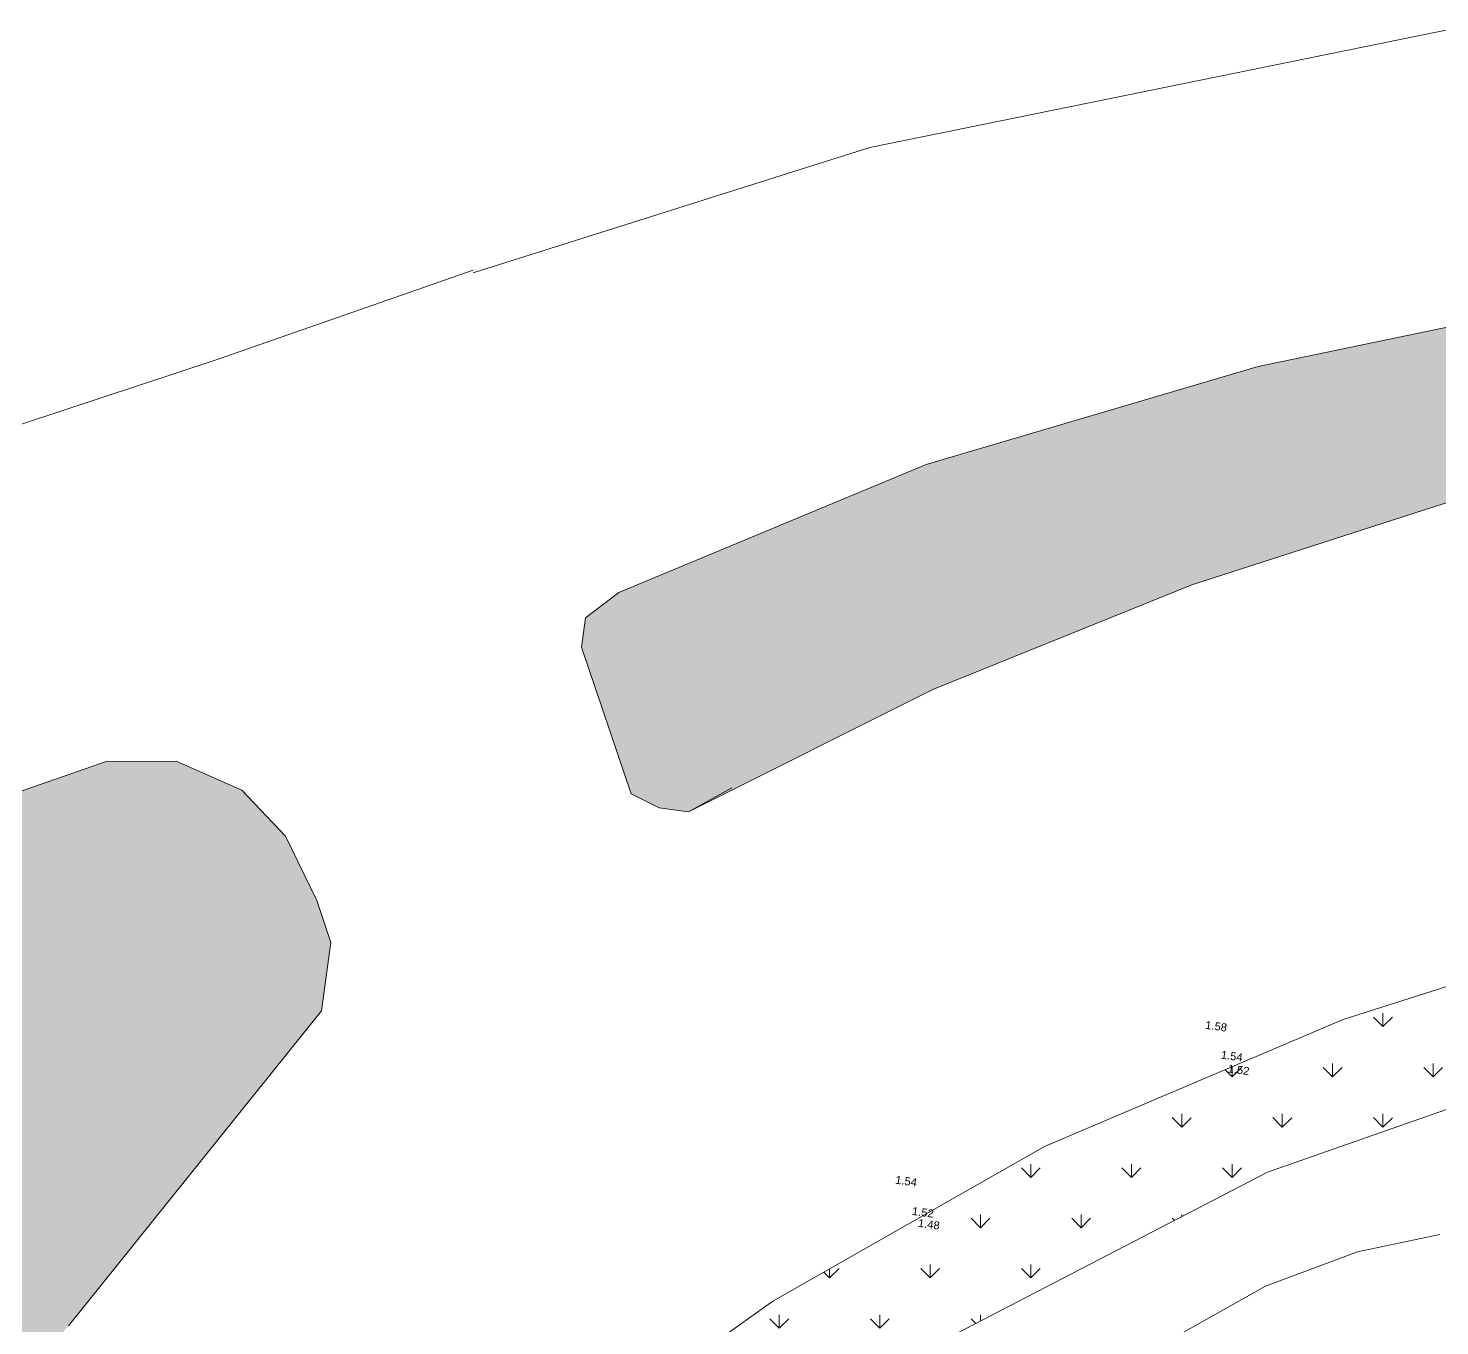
# Model space of a CAD drawing. Header units: millimetres. Extents: x -286774 to 170591, y -126585 to 81607.
# Drawn here: x -205181 to -169901, y 32216 to 64656 of the extents above; entities that cross this region are included whole.
import ezdxf

# ---------------------------------------------------------------- set-up
doc = ezdxf.new("R2010")
doc.units = ezdxf.units.MM
doc.header["$LTSCALE"] = 100
doc.header["$MEASUREMENT"] = 0
doc.layers.add('ARC-VIEW', color=90, linetype='Continuous', lineweight=5)
doc.layers.add('TAN CANG-profile- REVISE1$0$8', color=17, linetype='Continuous', lineweight=0)
doc.layers.add('Elevation', color=1, linetype='Continuous', plot=False)
doc.styles.get("Standard").update_dxf_attribs({"font": 'arial.ttf'})

msp = doc.modelspace()

# ---------------------------------------------------------------- hatches: boundary and pattern name
at = {"layer": 'TAN CANG-profile- REVISE1$0$8'}
h = msp.add_hatch(dxfattribs=at)
h.set_pattern_fill('GRASS', color=256, scale=70, angle=-7.8306)
h.set_pattern_definition([(90, (-806731.9, -471948.7), (-1257.2359, 1257.2359), [333.375, -2181.0967]), (45, (-806731.9, -471948.7), (-1257.236, 1257.236), [333.375, -1444.625]), (135, (-806731.9, -471948.7), (-1257.236, -1257.236), [333.375, -1444.625])])
h.paths.add_polyline_path([(-162229, 54740), (-154927, 56203), (-147440, 57352), (-132099, 58844), (-116578, 59490), (-101245, 59562), (-72623, 59074), (-27953, 57399), (-5630, 56317), (5507, 55459), (16621, 54293), (17601, 54158), (18125, 54336), (18192, 54826), (17981, 55105), (5938, 56511), (-15866, 57762), (-64945, 59819), (-89499, 60867), (-113992, 61517), (-121513, 61303), (-138597, 60715), (-147609, 60165), (-156703, 59300), (-165705, 58014), (-174441, 56198), (-182737, 53747), (-190418, 50551), (-191254, 49917), (-191356, 49182), (-190112, 45515), (-189410, 45168), (-188675, 45067), (-182571, 48127), (-176097, 50736), (-169302, 52929)])
h = msp.add_hatch(dxfattribs=at)
h.set_pattern_fill('GRASS', color=256, scale=70, angle=-7.8306)
h.set_pattern_definition([(90, (-576153.2, -503429.7), (-1257.2359, 1257.2359), [333.375, -2181.0967]), (45, (-576153.2, -503429.7), (-1257.236, 1257.236), [333.375, -1444.625]), (135, (-576153.2, -503429.7), (-1257.236, -1257.236), [333.375, -1444.625])])
h.paths.add_polyline_path([(-136711, 44092), (-128733, 44618), (-122245, 44906), (-122689, 48091), (-129671, 47727), (-138457, 46994), (-147249, 45912), (-155913, 44410), (-164312, 42419), (-172312, 39872), (-179778, 36698), (-186574, 32829), (-189680, 30612), (-192423, 28316), (-189799, 25992), (-182651, 31675), (-174204, 36054), (-164922, 39308), (-155270, 41615), (-145712, 43150)])
h = msp.add_hatch(dxfattribs=at)
h.set_pattern_fill('GRASS', color=256, scale=70, angle=-7.8306)
h.set_pattern_definition([(90, (-806731.9, -696717.4), (-1257.2359, 1257.2359), [333.375, -2181.0967]), (45, (-806731.9, -696717.4), (-1257.236, 1257.236), [333.375, -1444.625]), (135, (-806731.9, -696717.4), (-1257.236, -1257.236), [333.375, -1444.625])])
h.paths.add_polyline_path([(-213361, 16933), (-212054, 20234), (-210476, 23433), (-208634, 26510), (-206533, 29444), (-204177, 32216), (-197851, 40086), (-197615, 41802), (-197970, 42849), (-198748, 44455), (-199839, 45604), (-201487, 46330), (-203236, 46321), (-217136, 41490), (-228903, 37295), (-240818, 33556), (-252903, 30440), (-265175, 28118), (-274055, 27292), (-282972, 27130), (-286774, 27343), (-286774, 9439), (-279064, 5400), (-262275, -2600), (-245190, -9927), (-227824, -16539), (-210190, -22397), (-208930, -22320), (-208305, -21407), (-208416, -20393), (-210426, -17291), (-212109, -14071), (-213469, -10752), (-214511, -7354), (-215241, -3899), (-215664, -405), (-215786, 3106), (-215611, 6616), (-215145, 10104), (-214393, 13550)])

# ---------------------------------------------------------------- linework, layer by layer
at = {"layer": 'ARC-VIEW'}
for p, q in [((-169499, 64656), (-184143, 61675)), ((-184143, 61675), (-194064, 58544)), ((-190418, 50551), (-191254, 49917)), ((-191254, 49917), (-191356, 49182)), ((-191356, 49182), (-190112, 45515)), ((-203236, 46321), (-217136, 41490)), ((-201487, 46330), (-203236, 46321)), ((-199839, 45604), (-201487, 46330)), ((-198748, 44455), (-199839, 45604)), ((-190112, 45515), (-189410, 45168)), ((-189410, 45168), (-188675, 45067)), ((-197970, 42849), (-198748, 44455)), ((-197615, 41802), (-197970, 42849)), ((-197851, 40086), (-197615, 41802)), ((-204177, 32216), (-197851, 40086))]:
    msp.add_line(p, q, dxfattribs=at)
at = {"layer": 'ARC-VIEW', "flags": 128}
for points in [[(-121513, 61303), (-138597, 60715), (-147609, 60165), (-156703, 59300), (-165705, 58014), (-174441, 56198), (-182737, 53747), (-190418, 50551)], [(-72623, 59074), (-101245, 59562), (-116578, 59490), (-132099, 58844), (-147440, 57352), (-154927, 56203), (-162229, 54740), (-169302, 52929), (-176097, 50736), (-182571, 48127), (-188675, 45067)], [(-242651, 44301), (-241070, 43872), (-223607, 48726), (-200461, 56374), (-194058, 58611)], [(-122685, 48091), (-129671, 47727), (-138457, 46994), (-147249, 45912), (-155913, 44410), (-164312, 42419), (-172312, 39872), (-179778, 36698), (-186574, 32829), (-189680, 30612)], [(-122242, 44906), (-128733, 44618), (-136711, 44092), (-145712, 43150), (-155270, 41615), (-164922, 39308), (-174204, 36054), (-182651, 31675), (-189799, 25992)], [(-198131, -82), (-198738, 2305), (-198752, 4862), (-198233, 7546), (-197239, 10316), (-195829, 13127), (-194064, 15937), (-189704, 21380), (-184632, 26302), (-179325, 30358), (-174256, 33203), (-171960, 34064), (-169901, 34494)]]:
    msp.add_lwpolyline(points, dxfattribs=at)
at = {"layer": 'TAN CANG-profile- REVISE1$0$8'}
for p, q in [((-190112, 45515), (-189410, 45168)), ((-187593, 45668), (-188675, 45067)), ((-189410, 45168), (-188675, 45067))]:
    msp.add_line(p, q, dxfattribs=at)

# ---------------------------------------------------------------- texts
at = {"layer": 'Elevation'}
for s, p in [('1.58', (-175772, 39643, 1582)), ('1.54', (-175381, 38897, 1545)), ('1.52', (-175211, 38552, 1519)), ('1.54', (-183521, 35771, 1537)), ('1.52', (-183102, 34991, 1524)), ('1.48', (-182952, 34691, 1482))]:
    msp.add_text(s, height=200, rotation=352.1694, dxfattribs=at).set_placement(p)

doc.saveas('drawing.dxf')
